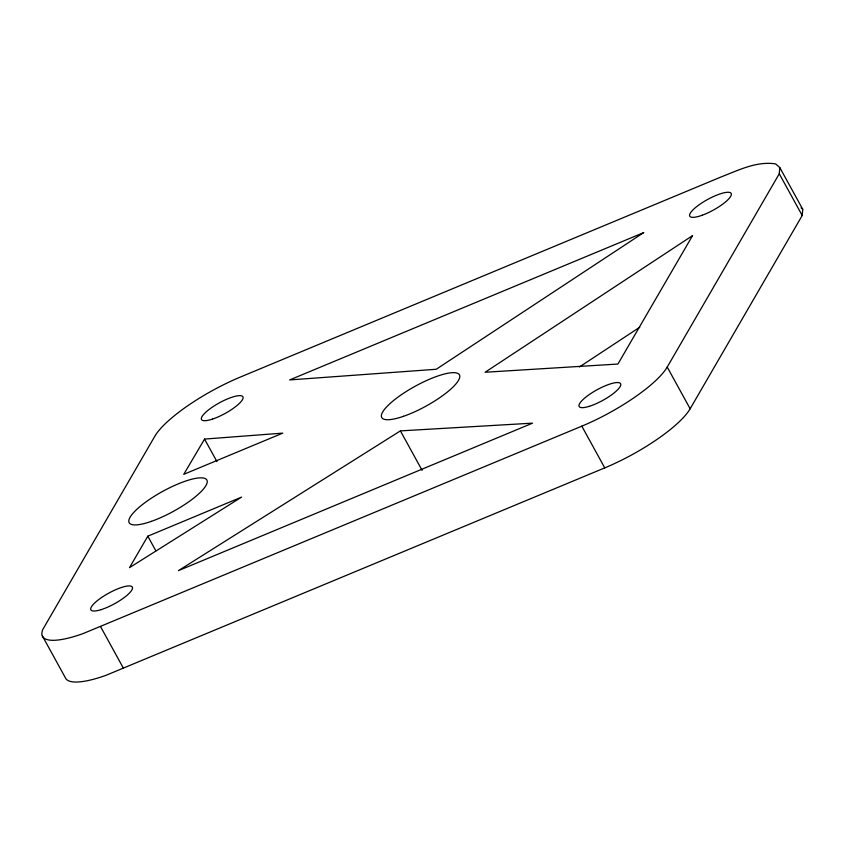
<?xml version="1.0" encoding="UTF-8"?>
<svg xmlns="http://www.w3.org/2000/svg" width="845" height="845" viewBox="0 0 845 845"><rect width="100%" height="100%" fill="white"/><g stroke="black" fill="none" stroke-linecap="round" stroke-linejoin="round"><path stroke-width="1.27" d="M779.27 173.764L779.808 167.563L775.625 163.898C756.771 160.972 738.71 170.13 721.588 176.753L239.822 377.282A78.796 20.132 -28.8 0 0 154.73 436.411L42.778 629.525A78.796 20.132 -28.8 0 0 83.053 633.602L581.814 426.165A78.796 20.132 -28.8 0 0 667.223 367.057L779.27 173.764L802.211 215.486L690.154 408.779A78.796 20.132 -28.8 0 1 604.756 467.887L105.995 675.324A78.796 20.132 -28.8 0 1 65.192 677.447L42.25 635.725M802.211 215.486L802.75 209.285L779.808 167.563M147.801 536.184L129.517 567.65L241.628 497.082L147.801 536.184L155.86 550.845M204.553 439.073L183.745 474.341L282.769 433.126L204.553 439.073L216.954 461.623M579.395 366.994L639.749 327.237M400.414 430.887L178.411 570.639L532.53 423.155L400.414 430.887L422.109 470.359M801.071 207.817L802.75 209.285M667.223 367.057L690.154 408.779M581.814 426.165L604.756 467.887M100.492 626.515L123.433 668.237M692.541 235.628L617.927 364.037L485.114 372.254L692.541 235.628M643.647 232.639L436.231 369.265L289.645 379.933L643.647 232.639M101.157 609.646A23.639 6.042 -28.8 0 0 132.528 587.919A23.639 6.042 -28.8 0 0 101.157 597.816A23.639 6.042 -28.8 0 0 101.157 609.646M212.539 419.088A23.639 6.042 -28.8 0 0 243.085 397.34A23.639 6.042 -28.8 0 0 210.944 408.093A23.639 6.042 -28.8 0 0 212.539 419.088M702.216 215.232A23.639 6.042 -28.8 0 0 731.21 193.537A23.639 6.042 -28.8 0 0 697.907 205.673A23.639 6.042 -28.8 0 0 702.216 215.232M589.134 406.371A23.639 6.042 -28.8 0 0 620.79 384.665A23.639 6.042 -28.8 0 0 589.694 394.266A23.639 6.042 -28.8 0 0 589.134 406.371M151.35 521.365A44.32 11.323 -28.8 0 0 207.109 480.604A44.32 11.323 -28.8 0 0 145.625 502.162A44.32 11.323 -28.8 0 0 151.35 521.365M403.509 416.31A44.32 11.323 -28.8 0 0 459.691 375.539A44.32 11.323 -28.8 0 0 398.534 396.717A44.32 11.323 -28.8 0 0 403.509 416.31"/></g></svg>
